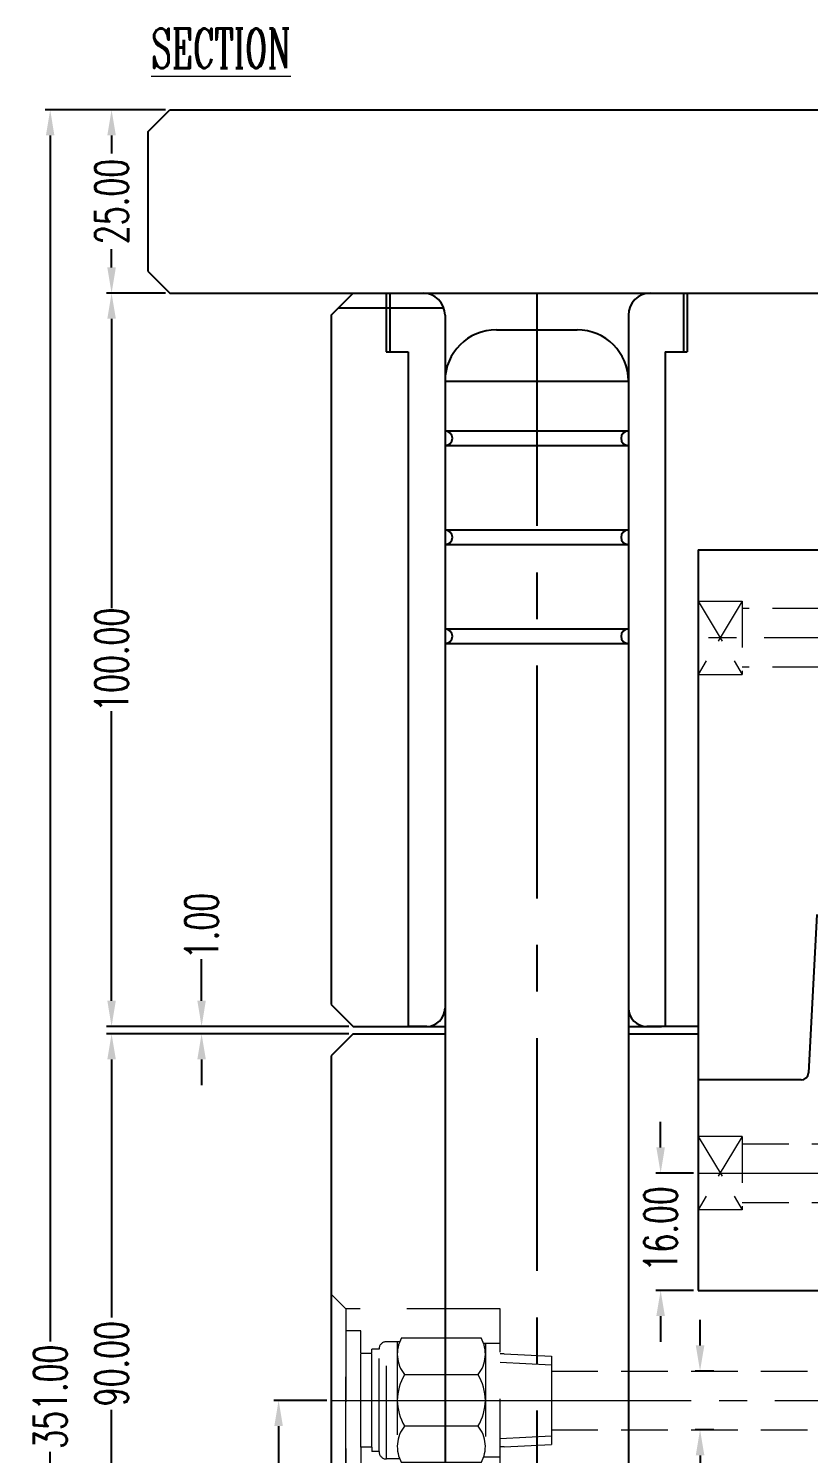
# Model space of a CAD drawing. Header units: inches. Extents: x 133169 to 134399, y -43543 to -42673.
# Drawn here: x 133655.6 to 133761.9, y -43350.5 to -43156.1 of the extents above; entities that cross this region are included whole.
import ezdxf

# ---------------------------------------------------------------- set-up
doc = ezdxf.new("R2010")
doc.units = ezdxf.units.IN
doc.header["$LTSCALE"] = 2
doc.header["$MEASUREMENT"] = 0
doc.header["$PDMODE"] = 3
doc.header["$PDSIZE"] = 0.3125
for name, pattern in [('ACAD_ISO08W100', [36, 24, -3, 6, -3]), ('CENTER', [50.8, 31.75, -6.35, 6.35, -6.35]), ('HIDDEN', [9.525, 6.35, -3.175])]:
    doc.linetypes.add(name, pattern=pattern)
doc.layers.get('0').update_dxf_attribs({"linetype": 'CONTINUOUS'})
doc.layers.get('Defpoints').update_dxf_attribs({"linetype": 'CONTINUOUS'})
for name, color, linetype in [('5', 5, 'CONTINUOUS'), ('CAV-COR', 1, 'CONTINUOUS'), ('CL', 1, 'ACAD_ISO08W100'), ('WT', 4, 'CONTINUOUS')]:
    doc.layers.add(name, color=color, linetype=linetype)
doc.layers.add('dim', color=3, linetype='CONTINUOUS', lineweight=15)
doc.layers.add('WR', color=122, linetype='HIDDEN', lineweight=18)
doc.styles.add('ROMANC', font='romanc', dxfattribs={"width": 0.6, "height": 1})
doc.styles.get("Standard").update_dxf_attribs({"font": 'txt.shx', "width": 0.67})
doc.dimstyles.new('2.00', dxfattribs={"dimtxt": 4.5, "dimasz": 3.5, "dimexe": 0.666, "dimexo": 0.626, "dimgap": 1, "dimtad": 0, "dimzin": 0, "dimdsep": 46, "dimtxsty": 'Standard', "dimcen": 0.09, "dimclrd": 3, "dimclre": 3, "dimclrt": 7, "dimazin": 0, "dimtfac": 1, "dimtofl": 0, "dimtmove": 0, "dimatfit": 0, "dimfxl": 0, "dimtolj": 1, "dimtzin": 0, "dimarcsym": 0})

# ---------------------------------------------------------------- blocks, each defined once
blk = doc.blocks.new('*D33293')
at = {"layer": 'Defpoints', "color": 0}
for p in [(133666.91, -43167.24), (133674.86, -43167.24), (133674.86, -43192.24)]:
    blk.add_point(p, dxfattribs=at)
at = {"layer": 'dim', "color": 3, "linetype": 'ByBlock', "lineweight": -2}
for p, q in [((133674.24, -43167.24), (133666.24, -43167.24)), ((133666.91, -43170.74), (133666.91, -43173.21)), ((133666.91, -43188.74), (133666.91, -43186.26)), ((133674.24, -43192.24), (133666.24, -43192.24))]:
    blk.add_line(p, q, dxfattribs=at)
at = {"layer": 'dim', "color": 3, "linetype": 'ByBlock'}
for points in [[(133667.49, -43170.74), (133666.33, -43170.74), (133666.91, -43167.24)], [(133666.33, -43188.74), (133667.49, -43188.74), (133666.91, -43192.24)]]:
    blk.add_solid(points, dxfattribs=at)
at = {"layer": 'dim', "color": 7, "linetype": 'ByBlock', "insert": (133666.91, -43179.74), "char_height": 4.5, "attachment_point": 5, "rotation": 90}
blk.add_mtext('\\A1;25.00', dxfattribs=at)
blk = doc.blocks.new('*D33294')
at = {"layer": 'Defpoints', "color": 0}
for p in [(133674.86, -43192.24), (133666.91, -43292.24), (133699.86, -43292.24)]:
    blk.add_point(p, dxfattribs=at)
at = {"layer": 'dim', "color": 3, "linetype": 'ByBlock', "lineweight": -2}
for p, q in [((133674.24, -43192.24), (133666.24, -43192.24)), ((133666.91, -43195.74), (133666.91, -43235.21)), ((133666.91, -43288.74), (133666.91, -43249.27)), ((133699.24, -43292.24), (133666.24, -43292.24))]:
    blk.add_line(p, q, dxfattribs=at)
at = {"layer": 'dim', "color": 3, "linetype": 'ByBlock'}
for points in [[(133667.49, -43195.74), (133666.33, -43195.74), (133666.91, -43192.24)], [(133666.33, -43288.74), (133667.49, -43288.74), (133666.91, -43292.24)]]:
    blk.add_solid(points, dxfattribs=at)
at = {"layer": 'dim', "color": 7, "linetype": 'ByBlock', "insert": (133666.91, -43242.24), "char_height": 4.5, "attachment_point": 5, "rotation": 90}
blk.add_mtext('\\A1;100.00', dxfattribs=at)
blk = doc.blocks.new('*D33295')
at = {"layer": 'Defpoints', "color": 0}
for p in [(133679.18, -43292.24), (133699.86, -43292.24), (133699.86, -43293.24)]:
    blk.add_point(p, dxfattribs=at)
at = {"layer": 'dim', "color": 3, "linetype": 'ByBlock', "lineweight": -2}
for p, q in [((133679.18, -43288.74), (133679.18, -43283.06)), ((133699.24, -43292.24), (133678.51, -43292.24)), ((133699.24, -43293.24), (133678.51, -43293.24)), ((133679.18, -43296.74), (133679.18, -43300.24))]:
    blk.add_line(p, q, dxfattribs=at)
at = {"layer": 'dim', "color": 3, "linetype": 'ByBlock'}
for points in [[(133678.6, -43288.74), (133679.76, -43288.74), (133679.18, -43292.24)], [(133679.76, -43296.74), (133678.6, -43296.74), (133679.18, -43293.24)]]:
    blk.add_solid(points, dxfattribs=at)
at = {"layer": 'dim', "color": 7, "linetype": 'ByBlock', "insert": (133679.18, -43278.55), "char_height": 4.5, "attachment_point": 5, "rotation": 90}
blk.add_mtext('\\A1;1.00', dxfattribs=at)
blk = doc.blocks.new('*D33296')
at = {"layer": 'Defpoints', "color": 0}
for p in [(133699.86, -43293.24), (133666.91, -43383.24), (133699.86, -43383.24)]:
    blk.add_point(p, dxfattribs=at)
at = {"layer": 'dim', "color": 3, "linetype": 'ByBlock', "lineweight": -2}
for p, q in [((133699.24, -43293.24), (133666.24, -43293.24)), ((133666.91, -43296.74), (133666.91, -43331.96)), ((133666.91, -43379.74), (133666.91, -43344.51)), ((133699.24, -43383.24), (133666.24, -43383.24))]:
    blk.add_line(p, q, dxfattribs=at)
at = {"layer": 'dim', "color": 3, "linetype": 'ByBlock'}
for points in [[(133667.49, -43296.74), (133666.33, -43296.74), (133666.91, -43293.24)], [(133666.33, -43379.74), (133667.49, -43379.74), (133666.91, -43383.24)]]:
    blk.add_solid(points, dxfattribs=at)
at = {"layer": 'dim', "color": 7, "linetype": 'ByBlock', "insert": (133666.91, -43338.24), "char_height": 4.5, "attachment_point": 5, "rotation": 90}
blk.add_mtext('\\A1;90.00', dxfattribs=at)
blk = doc.blocks.new('*D33299')
at = {"layer": 'Defpoints', "color": 0}
for p in [(133658.54, -43167.24), (133674.86, -43167.24), (133674.86, -43518.24)]:
    blk.add_point(p, dxfattribs=at)
at = {"layer": 'dim', "color": 3, "linetype": 'ByBlock', "lineweight": -2}
for p, q in [((133674.24, -43167.24), (133657.87, -43167.24)), ((133658.54, -43170.74), (133658.54, -43335.2)), ((133658.54, -43514.74), (133658.54, -43350.27)), ((133674.24, -43518.24), (133657.87, -43518.24))]:
    blk.add_line(p, q, dxfattribs=at)
at = {"layer": 'dim', "color": 3, "linetype": 'ByBlock'}
for points in [[(133659.12, -43170.74), (133657.96, -43170.74), (133658.54, -43167.24)], [(133657.96, -43514.74), (133659.12, -43514.74), (133658.54, -43518.24)]]:
    blk.add_solid(points, dxfattribs=at)
at = {"layer": 'dim', "color": 7, "linetype": 'ByBlock', "insert": (133658.54, -43342.74), "char_height": 4.5, "attachment_point": 5, "rotation": 90}
blk.add_mtext('\\A1;351.00', dxfattribs=at)
blk = doc.blocks.new('*D34613')
at = {"layer": 'Defpoints', "color": 0}
for p in [(133689.68, -43343.24), (133696.86, -43343.24), (133699.86, -43383.24)]:
    blk.add_point(p, dxfattribs=at)
at = {"layer": 'dim', "color": 3, "linetype": 'ByBlock', "lineweight": -2}
for p, q in [((133696.24, -43343.24), (133689.01, -43343.24)), ((133689.68, -43346.74), (133689.68, -43356.96)), ((133689.68, -43379.74), (133689.68, -43369.51)), ((133699.24, -43383.24), (133689.01, -43383.24))]:
    blk.add_line(p, q, dxfattribs=at)
at = {"layer": 'dim', "color": 3, "linetype": 'ByBlock'}
for points in [[(133690.26, -43346.74), (133689.1, -43346.74), (133689.68, -43343.24)], [(133689.1, -43379.74), (133690.26, -43379.74), (133689.68, -43383.24)]]:
    blk.add_solid(points, dxfattribs=at)
at = {"layer": 'dim', "color": 7, "linetype": 'ByBlock', "insert": (133689.68, -43363.24), "char_height": 4.5, "attachment_point": 5, "rotation": 90}
blk.add_mtext('\\A1;40.00', dxfattribs=at)
blk = doc.blocks.new('*D34614')
at = {"layer": 'Defpoints', "color": 0}
for p in [(133749.62, -43339.24), (133747.13, -43347.24), (133749.62, -43347.24)]:
    blk.add_point(p, dxfattribs=at)
at = {"layer": 'dim', "color": 3, "linetype": 'ByBlock', "lineweight": -2}
for p, q in [((133747.13, -43335.74), (133747.13, -43332.24)), ((133748.99, -43339.24), (133746.47, -43339.24)), ((133748.99, -43347.24), (133746.47, -43347.24)), ((133747.13, -43350.74), (133747.13, -43354.24))]:
    blk.add_line(p, q, dxfattribs=at)
at = {"layer": 'dim', "color": 3, "linetype": 'ByBlock'}
for points in [[(133746.55, -43335.74), (133747.72, -43335.74), (133747.13, -43339.24)], [(133747.72, -43350.74), (133746.55, -43350.74), (133747.13, -43347.24)]]:
    blk.add_solid(points, dxfattribs=at)
at = {"layer": 'dim', "color": 7, "linetype": 'ByBlock', "insert": (133747.13, -43360.76), "char_height": 4.5, "attachment_point": 5, "rotation": 90}
blk.add_mtext('%%c8.00', dxfattribs=at)
blk = doc.blocks.new('*D34615')
at = {"layer": 'Defpoints', "color": 0}
for p in [(133741.76, -43312.24), (133746.86, -43312.24), (133746.86, -43328.24)]:
    blk.add_point(p, dxfattribs=at)
at = {"layer": 'dim', "color": 3, "linetype": 'ByBlock', "lineweight": -2}
for p, q in [((133741.76, -43308.74), (133741.76, -43305.24)), ((133746.24, -43312.24), (133741.09, -43312.24)), ((133746.24, -43328.24), (133741.09, -43328.24)), ((133741.76, -43331.74), (133741.76, -43335.24))]:
    blk.add_line(p, q, dxfattribs=at)
at = {"layer": 'dim', "color": 3, "linetype": 'ByBlock'}
for points in [[(133741.17, -43308.74), (133742.34, -43308.74), (133741.76, -43312.24)], [(133742.34, -43331.74), (133741.17, -43331.74), (133741.76, -43328.24)]]:
    blk.add_solid(points, dxfattribs=at)
at = {"layer": 'dim', "color": 7, "linetype": 'ByBlock', "insert": (133741.76, -43319.85), "char_height": 4.5, "attachment_point": 5, "rotation": 90}
blk.add_mtext('\\A1;16.00', dxfattribs=at)
blk = doc.blocks.new('20150129.111502')
at = {"layer": '5', "color": 122, "linetype": 'HIDDEN', "lineweight": 0}
for p, q in [((0, 14.5), (0, -14.5)), ((2, 12.5), (0, 14.5)), ((2, 12.5), (2, -12.5)), ((23, 12.5), (2, 12.5)), ((23, -12.5), (23, 12.5)), ((2, -9.5), (2, 9.5)), ((4.01, 9.5), (2, 9.5)), ((4.01, 6.4), (4.01, 9.5)), ((7.51, -8), (7.51, 8)), ((9.33, 8), (7.51, 8)), ((9, 8), (9, -8)), ((20.43, 8.5), (9.57, 8.5)), ((4.01, -6.4), (4.01, 6.4)), ((5.51, 6.4), (4.01, 6.4)), ((5.51, 6.4), (5.51, 7)), ((6.51, 7), (5.51, 7)), ((5.51, 6.4), (5.51, 7)), ((5.51, -6.4), (5.51, 6.4)), ((6.51, -7), (6.51, 7)), ((23, 7.75), (20.77, 7.75)), ((21, 7.75), (21, -7.75)), ((23.56, 6.35), (23, 6.35)), ((23.56, 6.35), (30, 6.01)), ((30, 6.01), (30, -6.01)), ((23, 5.19), (30, 4.82)), ((20.01, 3.5), (9.99, 3.5)), ((20.01, -3.5), (9.99, -3.5)), ((23, -5.19), (30, -4.82)), ((5.51, -6.4), (4.01, -6.4)), ((4.01, -6.4), (4.01, -9.5)), ((5.51, -6.4), (5.51, -7)), ((5.51, -6.4), (5.51, -7)), ((6.51, -7), (5.51, -7)), ((23, -7.75), (20.77, -7.75)), ((23.56, -6.35), (23, -6.35)), ((23.56, -6.35), (30, -6.01)), ((4.01, -9.5), (2, -9.5)), ((9.33, -8), (7.51, -8)), ((20.43, -8.5), (9.57, -8.5)), ((2, -12.5), (0, -14.5)), ((23, -12.5), (2, -12.5))]:
    blk.add_line(p, q, dxfattribs=at)
at = {"layer": '5', "color": 122, "linetype": 'CENTER', "lineweight": 0, "ltscale": 0.5}
blk.add_line((0, 0), (30, 0), dxfattribs=at)
at = {"layer": '5', "color": 122, "linetype": 'HIDDEN', "lineweight": 0}
for centre, radius, start, end in [((7.51, 7), 1, 90, 180), ((13.47, 6.32), 4.47, 150.752, 219.0183), ((16.53, 6.32), 4.47, 320.9817, 29.248), ((15.66, 0), 6.66, 148.3016, 211.6984), ((14.34, 0), 6.66, 328.3016, 31.6984), ((13.47, -6.32), 4.47, 140.9817, 209.248), ((16.53, -6.32), 4.47, 330.752, 39.0183), ((7.51, -7), 1, 180, 270)]:
    blk.add_arc(centre, radius, start, end, dxfattribs=at)

msp = doc.modelspace()

# ---------------------------------------------------------------- linework, layer by layer
at = {"linetype": 'Continuous'}
for p, q in [((133671.864, -43170.237), (133674.864, -43167.237)), ((133674.864, -43167.237), (133968.864, -43167.237)), ((133671.864, -43170.237), (133671.864, -43189.237)), ((133671.864, -43189.237), (133674.864, -43192.237)), ((133674.864, -43192.237), (133968.864, -43192.237)), ((133696.864, -43195.237), (133699.864, -43192.237)), ((133704.364, -43192.237), (133704.364, -43200.237)), ((133704.864, -43192.237), (133704.864, -43200.237)), ((133744.864, -43192.237), (133744.864, -43200.237)), ((133745.364, -43192.237), (133745.364, -43200.237)), ((133696.864, -43195.237), (133696.864, -43289.237)), ((133697.864, -43194.237), (133712.192, -43194.237)), ((133712.364, -43195.237), (133712.364, -43375.237)), ((133737.364, -43195.237), (133737.364, -43375.237)), ((133704.364, -43200.237), (133707.364, -43200.237)), ((133707.364, -43200.237), (133707.364, -43292.237)), ((133742.364, -43200.237), (133742.364, -43292.237)), ((133742.364, -43200.237), (133745.364, -43200.237)), ((133712.364, -43211.026), (133737.364, -43211.026)), ((133712.364, -43213.026), (133737.364, -43213.026)), ((133712.364, -43224.526), (133737.364, -43224.526)), ((133712.364, -43226.526), (133737.364, -43226.526)), ((133712.364, -43238.026), (133737.364, -43238.026)), ((133712.364, -43240.026), (133737.364, -43240.026)), ((133696.864, -43289.237), (133699.864, -43292.237)), ((133699.864, -43292.237), (133712.364, -43292.237)), ((133737.364, -43292.237), (133741.864, -43292.237)), ((133699.864, -43293.237), (133696.864, -43296.237)), ((133699.864, -43293.237), (133712.364, -43293.237)), ((133737.364, -43293.237), (133746.864, -43293.237)), ((133696.864, -43296.237), (133696.864, -43380.237))]:
    msp.add_line(p, q, dxfattribs=at)
for p, q in [((133719.364, -43197.237), (133730.364, -43197.237)), ((133712.364, -43204.237), (133737.364, -43204.237)), ((133709.707, -43292.237), (133707.363, -43292.237)), ((133709.864, -43292.237), (133707.363, -43292.237)), ((133746.864, -43292.237), (133739.864, -43292.237))]:
    msp.add_line(p, q)
for centre, radius, start, end in [((133709.364, -43195.237), 3, 0, 90), ((133740.364, -43195.237), 3, 90, 180), ((133712.364, -43212.026), 1, 270, 90), ((133737.364, -43212.026), 1, 90, 270), ((133712.364, -43225.526), 1, 270, 90), ((133737.364, -43225.526), 1, 90, 270), ((133712.364, -43239.026), 1, 270, 90), ((133737.364, -43239.026), 1, 90, 270)]:
    msp.add_arc(centre, radius, start, end, dxfattribs=at)
for centre, radius, start, end in [((133719.364, -43204.237), 7, 90, 180), ((133730.364, -43204.237), 7, 0, 90), ((133709.864, -43289.737), 2.5, 270, 0), ((133739.864, -43289.737), 2.5, 180, 270)]:
    msp.add_arc(centre, radius, start, end)
at = {"layer": 'CAV-COR'}
for p, q in [((133746.864, -43227.237), (133896.864, -43227.237)), ((133746.864, -43227.237), (133746.864, -43328.237)), ((133763.045, -43276.995), (133761.914, -43298.59)), ((133760.915, -43299.537), (133746.864, -43299.537)), ((133746.864, -43328.237), (133896.864, -43328.237))]:
    msp.add_line(p, q, dxfattribs=at)
msp.add_arc((133760.915, -43298.537), 1, 270, 357, dxfattribs=at)
at = {"layer": 'CL', "color": 7, "linetype": 'CENTER', "ltscale": 0.5}
msp.add_line((133724.864, -43192.237), (133724.864, -43383.237), dxfattribs=at)
at = {"layer": 'WR', "linetype": 'HIDDEN', "ltscale": 0.5}
for p, q in [((133752.864, -43234.237), (133746.864, -43244.237)), ((133746.864, -43234.237), (133752.864, -43244.237)), ((133746.864, -43234.237), (133752.864, -43234.237)), ((133746.864, -43234.237), (133746.864, -43244.237)), ((133752.864, -43234.237), (133752.864, -43244.237)), ((133772.864, -43235.237), (133752.864, -43235.237)), ((133746.864, -43244.237), (133752.864, -43244.237)), ((133772.864, -43243.237), (133752.864, -43243.237)), ((133746.864, -43307.237), (133746.864, -43317.237)), ((133746.864, -43307.237), (133752.864, -43317.237)), ((133752.864, -43307.237), (133746.864, -43317.237)), ((133752.864, -43307.237), (133746.864, -43307.237)), ((133752.864, -43307.237), (133752.864, -43317.237)), ((133752.864, -43308.237), (133795.864, -43308.237)), ((133752.864, -43316.237), (133795.864, -43316.237)), ((133752.864, -43317.237), (133746.864, -43317.237)), ((133726.864, -43339.237), (133857.859, -43339.237)), ((133726.864, -43347.237), (133865.859, -43347.237))]:
    msp.add_line(p, q, dxfattribs=at)
at = {"layer": 'WR', "linetype": 'CENTER', "ltscale": 0.3}
for p, q in [((133896.864, -43239.237), (133746.864, -43239.237)), ((133746.864, -43312.237), (133796.864, -43312.237)), ((133726.864, -43343.237), (133861.859, -43343.237))]:
    msp.add_line(p, q, dxfattribs=at)

# ---------------------------------------------------------------- block references
at = {"layer": 'WT', "linetype": 'ByBlock'}
msp.add_blockref('20150129.111502', (133696.864, -43343.237), dxfattribs=at)

# ---------------------------------------------------------------- texts
at = {"layer": 'dim', "linetype": 'ByBlock', "style": 'ROMANC', "width": 0.6}
msp.add_text('%%uSECTION', height=5.4, dxfattribs=at).set_placement((133672.32, -43161.548))

# ---------------------------------------------------------------- dimensions: what is measured, and where the dimension line sits
at = {"layer": 'dim', "linetype": 'ByBlock'}
for base, p1, p2, picture, middle in [((133658.539, -43167.237), (133674.864, -43518.237), (133674.864, -43167.237), '*D33299', (133658.539, -43342.737)), ((133666.91, -43167.237), (133674.864, -43192.237), (133674.864, -43167.237), '*D33293', (133666.91, -43179.737)), ((133666.91, -43292.237), (133674.864, -43192.237), (133699.864, -43292.237), '*D33294', (133666.91, -43242.237)), ((133666.91, -43383.237), (133699.864, -43293.237), (133699.864, -43383.237), '*D33296', (133666.91, -43338.237)), ((133689.679, -43343.237), (133699.864, -43383.237), (133696.864, -43343.237), '*D34613', (133689.679, -43363.237))]:
    dim = msp.add_linear_dim(base=base, p1=p1, p2=p2, angle=90, dimstyle='2.00', dxfattribs=at)
    dim.commit()
    dim.dimension.update_dxf_attribs({"geometry": picture, "text_midpoint": middle})
for base, p1, p2, picture, middle in [((133679.179, -43292.237), (133699.864, -43293.237), (133699.864, -43292.237), '*D33295', (133679.179, -43278.547)), ((133741.755, -43312.237), (133746.864, -43328.237), (133746.864, -43312.237), '*D34615', (133741.755, -43319.846))]:
    dim = msp.add_linear_dim(base=base, p1=p1, p2=p2, angle=90, dimstyle='2.00', dxfattribs=at)
    dim.commit()
    dim.dimension.update_dxf_attribs({"geometry": picture, "text_midpoint": middle, "dimtype": 160})
dim = msp.add_linear_dim(base=(133747.133, -43347.237), p1=(133749.615, -43339.237), p2=(133749.615, -43347.237), angle=90, text='%%c<>', dimstyle='2.00', dxfattribs=at)
dim.commit()
dim.dimension.update_dxf_attribs({"geometry": '*D34614', "text_midpoint": (133747.133, -43360.765)})

doc.saveas('drawing.dxf')
